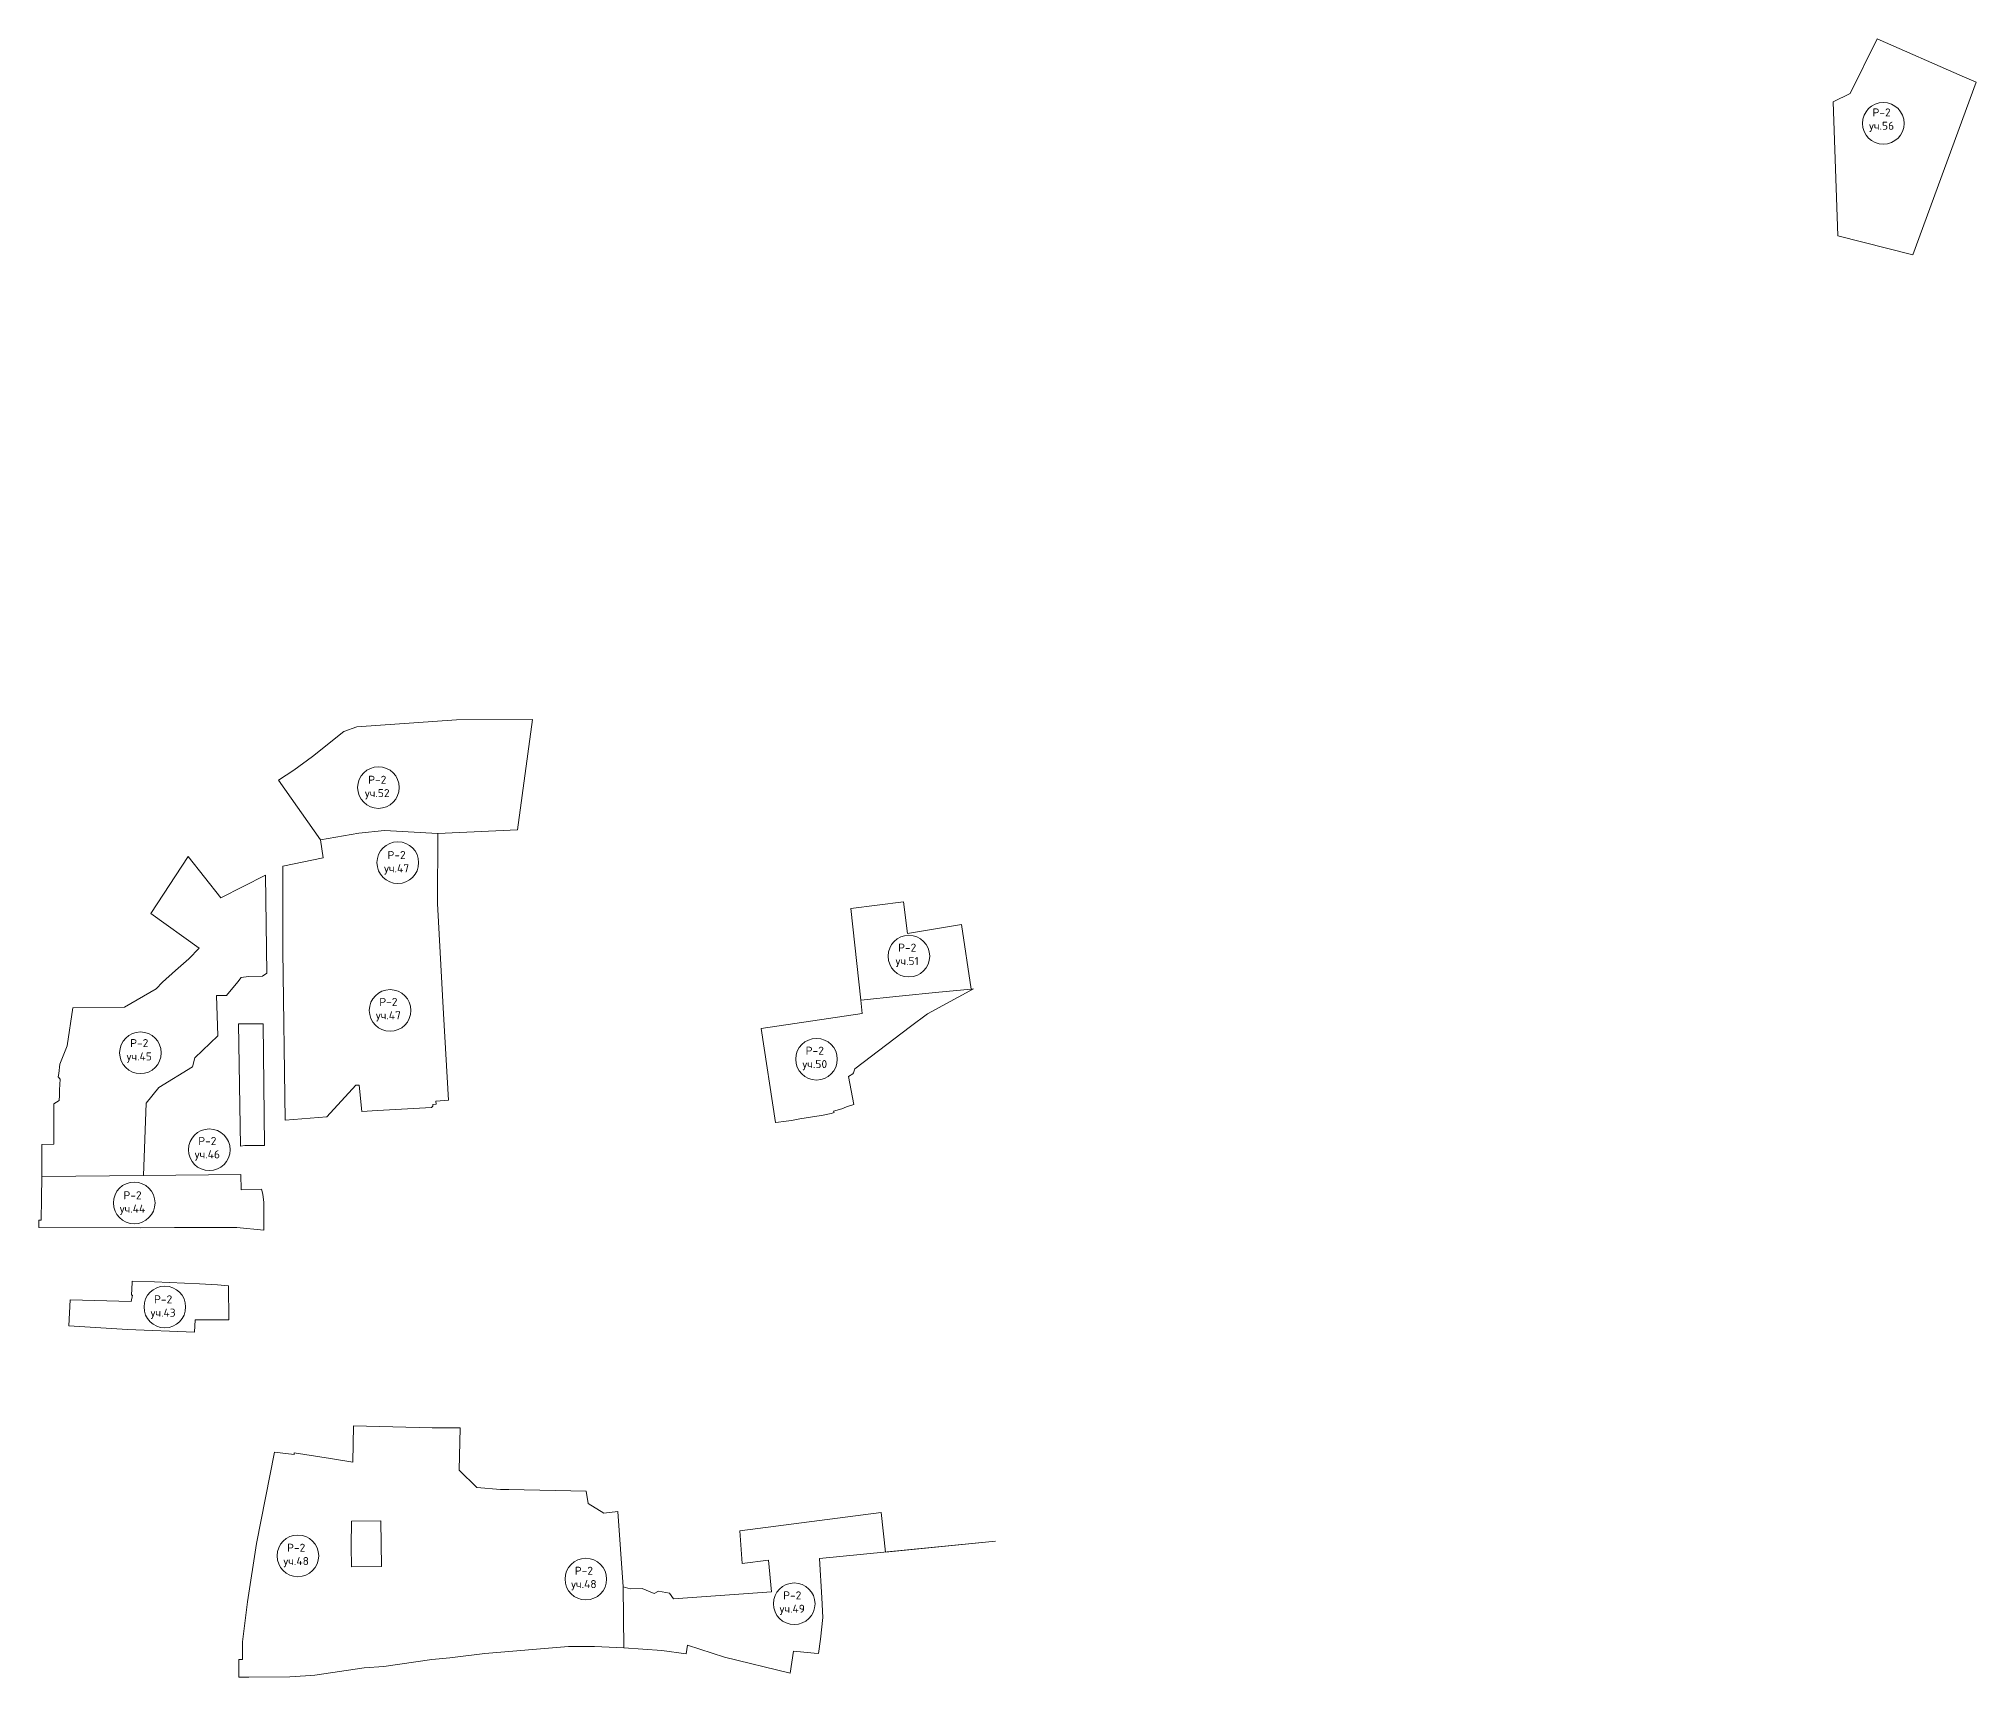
# Model space of a CAD drawing. Extents: x 1393221 to 1399622, y 357729 to 360833.
# Drawn here: x 1398040 to 1399622, y 359015 to 360353 of the extents above; entities that cross this region are included whole.
import ezdxf

# ---------------------------------------------------------------- set-up
doc = ezdxf.new("R2010")
doc.units = 0
doc.header["$MEASUREMENT"] = 0
doc.layers.add('Р-2', color=140, linetype='Continuous')
doc.styles.get("Standard").update_dxf_attribs({"font": 'simplex.shx'})

msp = doc.modelspace()

# ---------------------------------------------------------------- linework, layer by layer
at = {"layer": 'Р-2', "lineweight": 20}
for points in [[(1399621.7, 360317.1), (1399610.3, 360322.1), (1399540.8, 360352.5), (1399518.8, 360307.9), (1399505, 360301.2), (1399508.7, 360191.6), (1399570, 360176.2), (1399621.7, 360317.1)], [(1398235.7, 359747.5), (1398269.9, 359698.8), (1398301.4, 359704.3), (1398322.3, 359706.3), (1398365.9, 359704.1), (1398430.7, 359707.1), (1398443, 359797), (1398381.1, 359796.8), (1398299.6, 359791), (1398289, 359787.2), (1398263.5, 359766.9), (1398248.1, 359755.8), (1398235.7, 359747.5)], [(1398365.6, 359646.8), (1398365.9, 359704.1), (1398322.3, 359706.3), (1398301.4, 359704.3), (1398269.9, 359698.8), (1398272.1, 359684.1), (1398239.3, 359677.3), (1398239.3, 359608.2), (1398241.1, 359470.1), (1398275.1, 359472.9), (1398298.8, 359498.5), (1398301.5, 359498.5), (1398303.7, 359477.1), (1398316.6, 359477.8), (1398360.5, 359480.5), (1398361.8, 359481.4), (1398361.8, 359482.8), (1398364.3, 359483.2), (1398364.2, 359485.5), (1398374.4, 359486.5), (1398370.5, 359556.7), (1398365.6, 359646.8)], [(1398042.4, 359424.2), (1398125.5, 359424.9), (1398127.8, 359484), (1398138, 359496.8), (1398165.6, 359513.6), (1398167.3, 359520.8), (1398186.2, 359538.9), (1398185.1, 359571.7), (1398193.3, 359571.8), (1398202.5, 359583), (1398205.3, 359586.5), (1398211.1, 359587.2), (1398222.7, 359587.6), (1398226.2, 359590.1), (1398225.1, 359670), (1398188.5, 359651.5), (1398161.9, 359685.3), (1398131.5, 359638.6), (1398170.9, 359610.3), (1398162.4, 359601.8), (1398151.7, 359592.1), (1398141.1, 359582.6), (1398135.7, 359577.2), (1398109.9, 359562.3), (1398067.8, 359561.8), (1398063.1, 359530.8), (1398057.2, 359515.8), (1398056.3, 359508.1), (1398055.9, 359505.3), (1398057.4, 359503.5), (1398057, 359494.7), (1398056.8, 359490.1), (1398056.7, 359486.2), (1398052.2, 359483.5), (1398052.2, 359450.4), (1398042.6, 359450.2), (1398042.4, 359424.2)], [(1398711.2, 359568.1), (1398742.3, 359571.2), (1398774.9, 359574.4), (1398801.1, 359577), (1398793.4, 359629.7), (1398749.1, 359622.4), (1398745.8, 359648.1), (1398703, 359642.9), (1398711.2, 359568.1)], [(1398803.1, 359577.3), (1398801.1, 359577), (1398774.9, 359574.4), (1398742.3, 359571.2), (1398711.2, 359568.1), (1398712.3, 359557.1), (1398629.6, 359544.8), (1398641.4, 359468.2), (1398641.6, 359468.2), (1398650.2, 359469.3), (1398654.4, 359469.9), (1398661.3, 359471), (1398678.6, 359473.8), (1398680.3, 359474.1), (1398687, 359475.4), (1398689.3, 359476.3), (1398688.7, 359477.3), (1398695.7, 359479.4), (1398699.5, 359481), (1398705.4, 359482.7), (1398700.9, 359505.7), (1398704.6, 359507.8), (1398705.1, 359508.6), (1398706.1, 359511.9), (1398751.6, 359546.6), (1398765.4, 359556.7), (1398803.1, 359577.3)], [(1398224.3, 359449.3), (1398223.2, 359548.7), (1398203, 359548.6), (1398204.6, 359448.9), (1398208.3, 359449.4), (1398224.3, 359449.3)], [(1398042.4, 359424.2), (1398042.2, 359405.9), (1398042, 359388.4), (1398040, 359388.4), (1398040, 359382.5), (1398122.8, 359382.1), (1398150.7, 359382.5), (1398161.7, 359382.5), (1398201.8, 359382.5), (1398223.6, 359380.3), (1398223.8, 359402.8), (1398223, 359409.6), (1398221.7, 359413.6), (1398205.1, 359413.2), (1398204.9, 359425.6), (1398125.5, 359424.9), (1398042.4, 359424.2)], [(1398064.5, 359302.1), (1398112.5, 359299.3), (1398167.1, 359297), (1398167.7, 359307.1), (1398195.2, 359307.2), (1398195, 359334.8), (1398186, 359335.7), (1398171.1, 359336.4), (1398134.6, 359338), (1398116.1, 359338.6), (1398116.1, 359337.7), (1398115.6, 359327.3), (1398116.5, 359327.3), (1398115.4, 359322), (1398065.5, 359323.3), (1398064.5, 359302.1)], [(1398517.2, 359089.1), (1398512.6, 359150.8), (1398501.3, 359149.2), (1398488.5, 359157.1), (1398486.8, 359167.2), (1398423.6, 359168.6), (1398416.9, 359168.7), (1398397.7, 359170.4), (1398383.2, 359184.4), (1398384.1, 359218.9), (1398361.1, 359219.1), (1398296.8, 359220.6), (1398296.3, 359191), (1398278.2, 359193.9), (1398248.6, 359198.7), (1398248.4, 359197.1), (1398232.5, 359199.1), (1398217.8, 359124.7), (1398210.5, 359076.9), (1398206.2, 359044.3), (1398206.4, 359030), (1398203.3, 359030), (1398203.4, 359015.5), (1398211.6, 359015.4), (1398245, 359015.7), (1398257.8, 359016.5), (1398265.4, 359017.2), (1398305.6, 359023), (1398321.7, 359024.2), (1398360.8, 359029.9), (1398375.7, 359031.3), (1398404.2, 359034.9), (1398472.5, 359040.6), (1398493.8, 359040.6), (1398517.7, 359039.4), (1398517.2, 359089.1)], [(1398679.2, 359080.2), (1398677.3, 359112.4), (1398820.9, 359126.4), (1398731.3, 359117.6), (1398727.8, 359149.8), (1398612.3, 359135), (1398614.3, 359108.2), (1398635.6, 359111), (1398638.2, 359085), (1398558.2, 359079.5), (1398554.8, 359084), (1398546, 359085.8), (1398542.4, 359083.7), (1398532.5, 359087.9), (1398522.8, 359087.5), (1398517.2, 359089.1), (1398517.7, 359039.4), (1398548.6, 359037.3), (1398568.6, 359034.6), (1398569.7, 359041.6), (1398599.8, 359031.9), (1398653.4, 359018.7), (1398656.2, 359036.8), (1398673, 359035.2), (1398676.6, 359034.7), (1398678.2, 359046.5), (1398680.2, 359064.1), (1398679.2, 359080.2)], [(1398295.2, 359142.8), (1398295, 359122.3), (1398295.2, 359105.5), (1398319.8, 359105.9), (1398319.3, 359143.1), (1398295.2, 359142.8)]]:
    msp.add_lwpolyline(points, dxfattribs=at)
at = {"layer": 'Р-2', "lineweight": 0}
for centre in [(1399545.8, 360283.5), (1398317.3, 359741.5), (1398333.1, 359680.2), (1398750.3, 359603.9), (1398326.8, 359559.6), (1398123, 359525), (1398674.9, 359519.8), (1398179.2, 359445.9), (1398117.9, 359402.5), (1398142.9, 359317.6), (1398251.5, 359114.5), (1398486.6, 359095.5), (1398656.7, 359075.4)]:
    msp.add_circle(centre, 17, dxfattribs=at)

# ---------------------------------------------------------------- texts
at = {"layer": 'Р-2', "char_height": 6.53, "width": 6.533, "attachment_point": 2}
for s, insert in [('Р-2\\Pуч.56', (1399544.4, 360295.7)), ('Р-2\\Pуч.52', (1398316.3, 359751.1)), ('Р-2\\Pуч.47', (1398332.1, 359689.7)), ('Р-2\\Pуч.51', (1398748.9, 359614.1)), ('Р-2\\Pуч.47', (1398325.4, 359569.8)), ('Р-2\\Pуч.45', (1398122, 359536.2)), ('Р-2\\Pуч.50', (1398673.5, 359530)), ('Р-2\\Pуч.46', (1398177.6, 359456.3)), ('Р-2\\Pуч.44', (1398116.5, 359412)), ('Р-2\\Pуч.43', (1398141.5, 359327.1)), ('Р-2\\Pуч.48', (1398250.1, 359124.4)), ('Р-2\\Pуч.48', (1398485, 359105.6)), ('Р-2\\Pуч.49', (1398655.1, 359085.5))]:
    msp.add_mtext(s, dxfattribs=dict(at, insert=insert))

doc.saveas('drawing.dxf')
